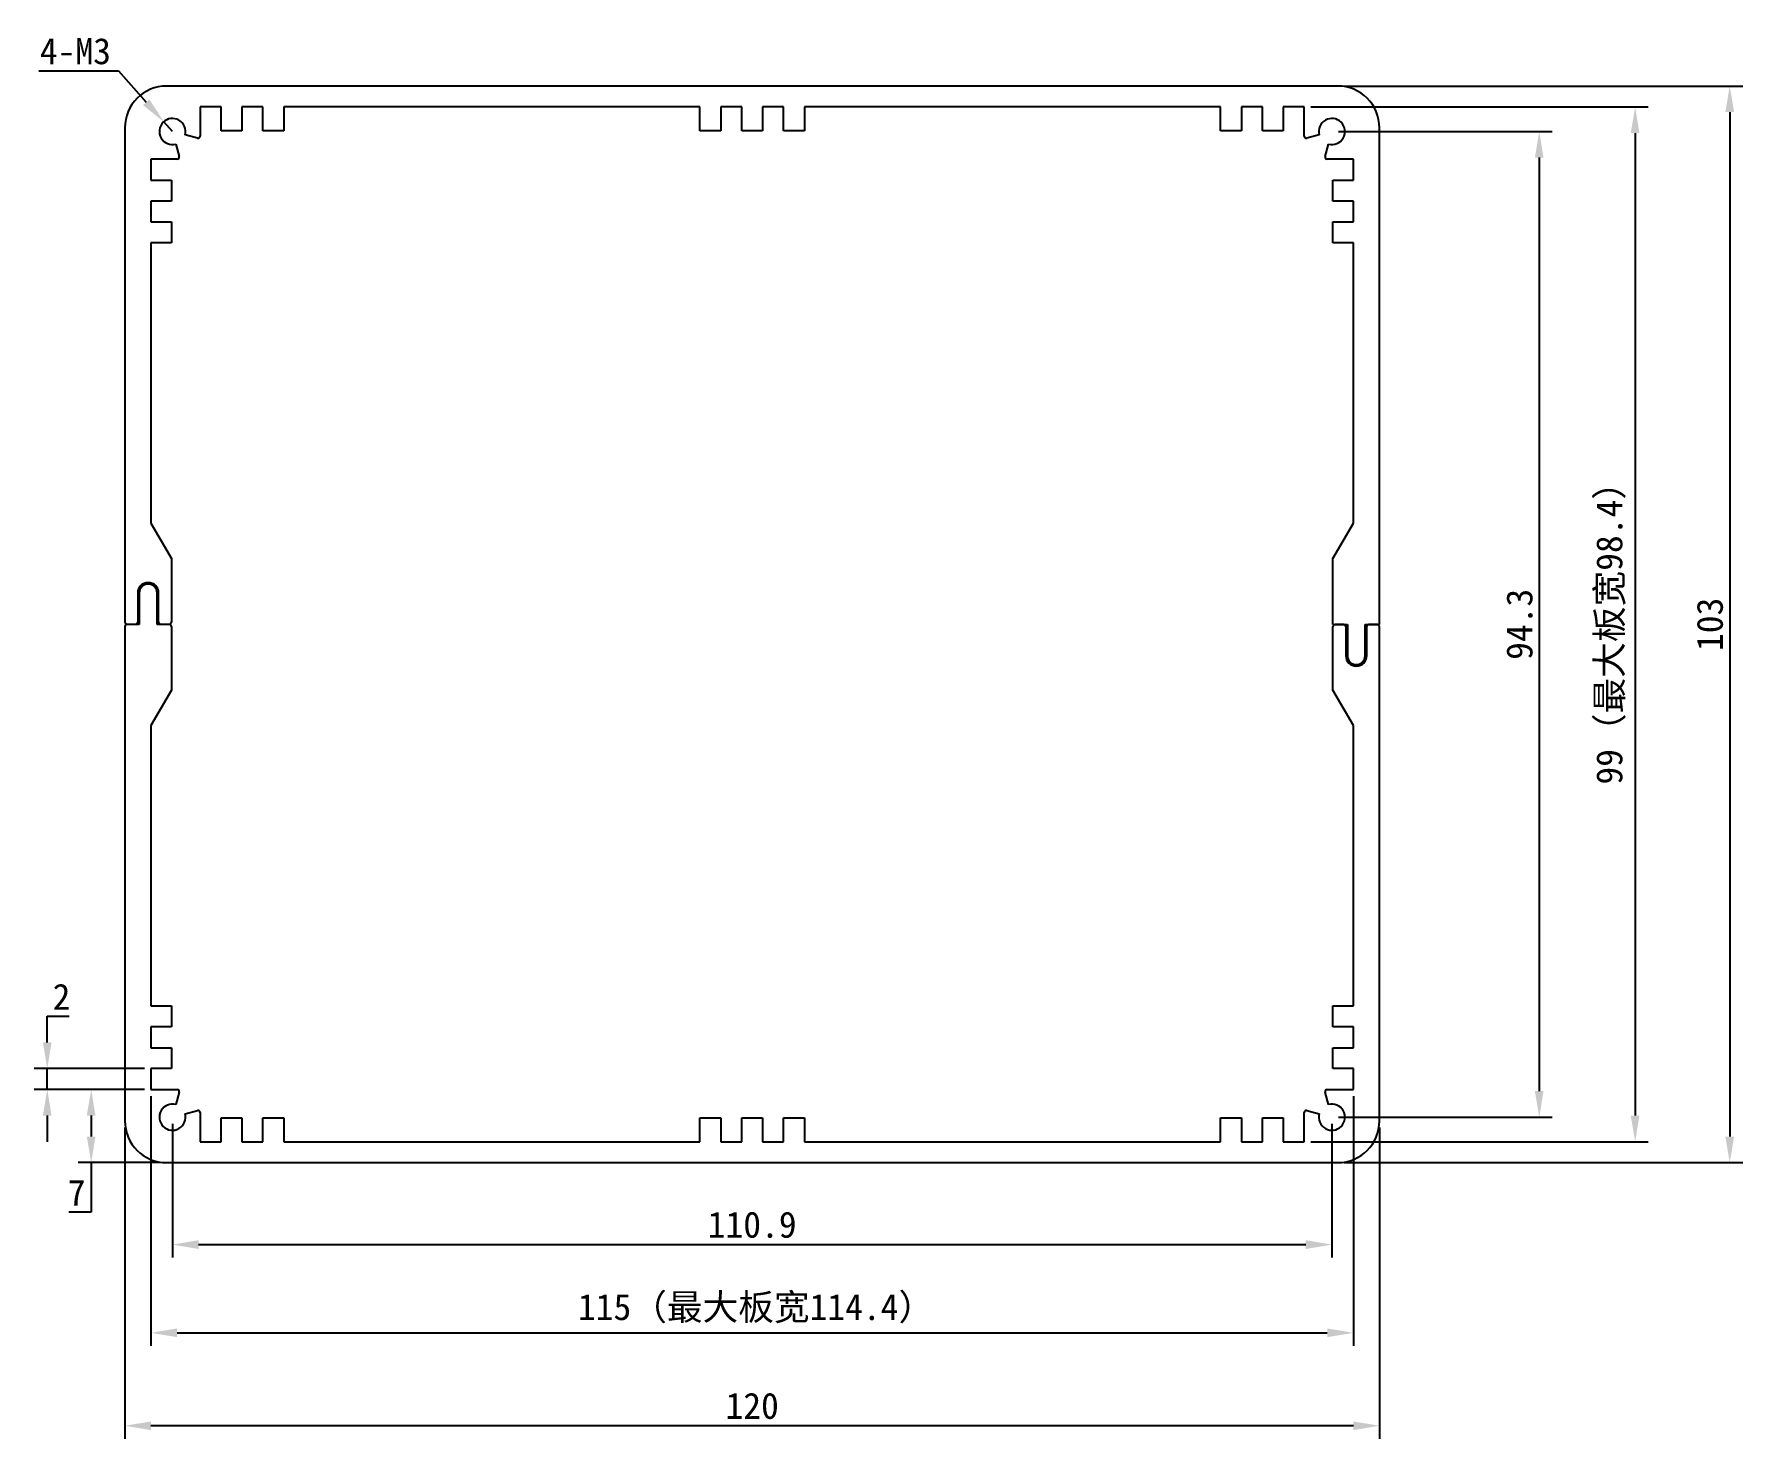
# Model space of a CAD drawing. Header units: inches. Extents: x 33 to 196, y -49 to 85.
import ezdxf

# ---------------------------------------------------------------- set-up
doc = ezdxf.new("R2010")
doc.units = ezdxf.units.IN
doc.header["$MEASUREMENT"] = 0
doc.layers.add('尺寸线', color=30, linetype='Continuous')
doc.styles.get("Standard").update_dxf_attribs({"font": 'simhei.ttf'})
doc.dimstyles.new('ISO-25', dxfattribs={"dimtxt": 2.5, "dimasz": 2.5, "dimexe": 1.25, "dimexo": 0.625, "dimtad": 1, "dimtoh": 1, "dimdec": 1, "dimdsep": 46, "dimtxsty": 'Standard', "dimcen": 2.5, "dimadec": 0, "dimazin": 0, "dimtfac": 1, "dimtdec": 1, "dimtmove": 0, "dimatfit": 3, "dimfxl": 1, "dimarcsym": 0})

# ---------------------------------------------------------------- blocks, each defined once
blk = doc.blocks.new('*D17')
at = {"color": 0, "lineweight": -2}
for p, q in [((158.26, 80.04), (196.38, 80.04)), ((195.13, 77.54), (195.13, -20.46)), ((158.26, -22.96), (196.38, -22.96))]:
    blk.add_line(p, q, dxfattribs=at)
at = {"color": 0}
for points in [[(194.71, 77.54), (195.55, 77.54), (195.13, 80.04)], [(194.71, -20.46), (195.55, -20.46), (195.13, -22.96)]]:
    blk.add_solid(points, dxfattribs=at)
at = {"layer": 'Defpoints', "color": 0}
for p in [(157.63, 80.04), (157.63, -22.96), (195.13, -22.96)]:
    blk.add_point(p, dxfattribs=at)
at = {"color": 0, "insert": (193.24, 28.54), "char_height": 2.5, "attachment_point": 5, "rotation": 90}
blk.add_mtext('103', dxfattribs=at)
blk = doc.blocks.new('*D18')
at = {"color": 0, "lineweight": -2}
for p, q in [((41.63, -19.59), (41.63, -49.38)), ((161.63, -19.59), (161.63, -49.38)), ((159.13, -48.13), (44.13, -48.13))]:
    blk.add_line(p, q, dxfattribs=at)
at = {"color": 0}
for points in [[(44.13, -47.72), (44.13, -48.55), (41.63, -48.13)], [(159.13, -47.72), (159.13, -48.55), (161.63, -48.13)]]:
    blk.add_solid(points, dxfattribs=at)
at = {"layer": 'Defpoints', "color": 0}
for p in [(41.63, -18.96), (161.63, -18.96), (41.63, -48.13)]:
    blk.add_point(p, dxfattribs=at)
at = {"color": 0, "insert": (101.63, -46.24), "char_height": 2.5, "attachment_point": 5}
blk.add_mtext('120', dxfattribs=at)
blk = doc.blocks.new('*D19')
at = {"color": 0, "lineweight": -2}
for p, q in [((34.21, -11.46), (34.21, -8.96)), ((34.21, -8.96), (36.31, -8.96)), ((43.51, -13.96), (32.96, -13.96)), ((34.21, -15.96), (34.21, -13.96)), ((43.51, -15.96), (32.96, -15.96)), ((34.21, -18.46), (34.21, -20.96))]:
    blk.add_line(p, q, dxfattribs=at)
at = {"color": 0}
for points in [[(33.79, -11.46), (34.62, -11.46), (34.21, -13.96)], [(33.79, -18.46), (34.62, -18.46), (34.21, -15.96)]]:
    blk.add_solid(points, dxfattribs=at)
at = {"layer": 'Defpoints', "color": 0}
for p in [(34.21, -13.96), (44.13, -13.96), (44.13, -15.96)]:
    blk.add_point(p, dxfattribs=at)
at = {"color": 0, "insert": (35.57, -7.09), "char_height": 2.5, "attachment_point": 5}
blk.add_mtext('2', dxfattribs=at)
blk = doc.blocks.new('*D20')
at = {"layer": 'Defpoints', "color": 0}
for p in [(44.13, -15.96), (159.13, -15.96), (159.13, -39.24)]:
    blk.add_point(p, dxfattribs=at)
at = {"layer": '尺寸线', "color": 0, "lineweight": -2}
for p, q in [((44.13, -16.59), (44.13, -40.49)), ((159.13, -16.59), (159.13, -40.49)), ((46.63, -39.24), (156.63, -39.24))]:
    blk.add_line(p, q, dxfattribs=at)
at = {"layer": '尺寸线', "color": 0}
for points in [[(46.63, -38.82), (46.63, -39.66), (44.13, -39.24)], [(156.63, -38.82), (156.63, -39.66), (159.13, -39.24)]]:
    blk.add_solid(points, dxfattribs=at)
at = {"layer": '尺寸线', "color": 0, "insert": (102, -36.93), "char_height": 2.5, "attachment_point": 5}
blk.add_mtext('115（最大板宽114.4）', dxfattribs=at)
blk = doc.blocks.new('*D21')
at = {"color": 0, "lineweight": -2}
for p, q in [((46.18, -19.24), (46.18, -32.05)), ((157.08, -19.24), (157.08, -32.05)), ((48.68, -30.8), (154.58, -30.8))]:
    blk.add_line(p, q, dxfattribs=at)
at = {"color": 0}
for points in [[(48.68, -30.38), (48.68, -31.22), (46.18, -30.8)], [(154.58, -30.38), (154.58, -31.22), (157.08, -30.8)]]:
    blk.add_solid(points, dxfattribs=at)
at = {"layer": 'Defpoints', "color": 0}
for p in [(46.18, -18.61), (157.08, -18.61), (157.08, -30.8)]:
    blk.add_point(p, dxfattribs=at)
at = {"color": 0, "insert": (101.63, -28.91), "char_height": 2.5, "attachment_point": 5}
blk.add_mtext('110.9', dxfattribs=at)
blk = doc.blocks.new('*D22')
at = {"color": 0, "lineweight": -2}
for p, q in [((33.41, 81.49), (41.01, 81.49)), ((41.01, 81.49), (43.68, 78.49)), ((46.18, 75.69), (45.35, 76.62))]:
    blk.add_line(p, q, dxfattribs=at)
at = {"color": 0}
blk.add_solid([(43.99, 78.76), (43.37, 78.21), (45.35, 76.62)], dxfattribs=at)
at = {"layer": 'Defpoints', "color": 0}
for p in [(45.35, 76.62), (46.18, 75.69)]:
    blk.add_point(p, dxfattribs=at)
at = {"color": 0, "insert": (36.9, 83.36), "char_height": 2.5, "attachment_point": 5}
blk.add_mtext('4-M3', dxfattribs=at)
blk = doc.blocks.new('*D23')
at = {"color": 0, "lineweight": -2}
for p, q in [((43.51, -15.96), (37.16, -15.96)), ((38.41, -18.46), (38.41, -20.46)), ((45.01, -22.96), (37.16, -22.96)), ((38.41, -22.96), (38.41, -27.71)), ((38.41, -27.71), (36.28, -27.71))]:
    blk.add_line(p, q, dxfattribs=at)
at = {"color": 0}
for points in [[(37.99, -18.46), (38.82, -18.46), (38.41, -15.96)], [(37.99, -20.46), (38.82, -20.46), (38.41, -22.96)]]:
    blk.add_solid(points, dxfattribs=at)
at = {"layer": 'Defpoints', "color": 0}
for p in [(44.13, -15.96), (38.41, -22.96), (45.63, -22.96)]:
    blk.add_point(p, dxfattribs=at)
at = {"color": 0, "insert": (37.03, -25.84), "char_height": 2.5, "attachment_point": 5}
blk.add_mtext('7', dxfattribs=at)
blk = doc.blocks.new('*D24')
at = {"layer": 'Defpoints', "color": 0}
for p in [(154.43, 78.04), (154.43, -20.96), (186.08, -20.96)]:
    blk.add_point(p, dxfattribs=at)
at = {"layer": '尺寸线', "color": 0, "lineweight": -2}
for p, q in [((155.06, 78.04), (187.33, 78.04)), ((186.08, 75.54), (186.08, -18.46)), ((155.06, -20.96), (187.33, -20.96))]:
    blk.add_line(p, q, dxfattribs=at)
at = {"layer": '尺寸线', "color": 0}
for points in [[(185.66, 75.54), (186.49, 75.54), (186.08, 78.04)], [(185.66, -18.46), (186.49, -18.46), (186.08, -20.96)]]:
    blk.add_solid(points, dxfattribs=at)
at = {"layer": '尺寸线', "color": 0, "insert": (183.77, 28.54), "char_height": 2.5, "attachment_point": 5, "rotation": 90}
blk.add_mtext('99（最大板宽98.4）', dxfattribs=at)
blk = doc.blocks.new('*D25')
at = {"color": 0, "lineweight": -2}
for p, q in [((157.71, 75.69), (178.16, 75.69)), ((176.91, 73.19), (176.91, -16.11)), ((157.71, -18.61), (178.16, -18.61))]:
    blk.add_line(p, q, dxfattribs=at)
at = {"color": 0}
for points in [[(176.49, 73.19), (177.32, 73.19), (176.91, 75.69)], [(176.49, -16.11), (177.32, -16.11), (176.91, -18.61)]]:
    blk.add_solid(points, dxfattribs=at)
at = {"layer": 'Defpoints', "color": 0}
for p in [(157.08, 75.69), (157.08, -18.61), (176.91, -18.61)]:
    blk.add_point(p, dxfattribs=at)
at = {"color": 0, "insert": (175.03, 28.54), "char_height": 2.5, "attachment_point": 5, "rotation": 90}
blk.add_mtext('94.3', dxfattribs=at)

msp = doc.modelspace()

# ---------------------------------------------------------------- linework, layer by layer
at = {"color": 7, "linetype": 'Continuous', "lineweight": -3}
for p, q in [((157.63, 80.04), (45.63, 80.04)), ((50.83, 78.04), (48.83, 78.04)), ((48.83, 78.04), (48.83, 75.24)), ((50.83, 75.74), (50.83, 78.04)), ((52.83, 78.04), (52.83, 75.74)), ((54.83, 78.04), (52.83, 78.04)), ((54.83, 75.74), (54.83, 78.04)), ((96.63, 78.04), (56.83, 78.04)), ((56.83, 78.04), (56.83, 75.74)), ((96.63, 75.74), (96.63, 78.04)), ((98.63, 78.04), (98.63, 75.74)), ((100.63, 78.04), (98.63, 78.04)), ((100.63, 75.74), (100.63, 78.04)), ((104.63, 78.04), (102.63, 78.04)), ((102.63, 78.04), (102.63, 75.74)), ((104.63, 75.74), (104.63, 78.04)), ((146.43, 78.04), (106.63, 78.04)), ((106.63, 78.04), (106.63, 75.74)), ((146.43, 75.74), (146.43, 78.04)), ((150.43, 78.04), (148.43, 78.04)), ((148.43, 78.04), (148.43, 75.74)), ((150.43, 75.74), (150.43, 78.04)), ((154.43, 78.04), (152.43, 78.04)), ((152.43, 78.04), (152.43, 75.74)), ((154.43, 75.24), (154.43, 78.04)), ((41.63, 76.04), (41.63, 28.76)), ((48.58, 75.05), (47.39, 75.37)), ((52.83, 75.74), (50.83, 75.74)), ((56.83, 75.74), (54.83, 75.74)), ((98.63, 75.74), (96.63, 75.74)), ((102.63, 75.74), (100.63, 75.74)), ((106.63, 75.74), (104.63, 75.74)), ((148.43, 75.74), (146.43, 75.74)), ((152.43, 75.74), (150.43, 75.74)), ((155.87, 75.37), (154.68, 75.05)), ((161.63, 28.54), (161.63, 76.04)), ((46.5, 74.48), (46.82, 73.29)), ((156.44, 73.29), (156.76, 74.48)), ((44.13, 73.04), (44.13, 71.04)), ((46.63, 73.04), (44.13, 73.04)), ((159.13, 73.04), (156.63, 73.04)), ((159.13, 71.04), (159.13, 73.04)), ((44.13, 71.04), (46.08, 71.04)), ((46.08, 71.04), (46.08, 69.04)), ((157.18, 71.04), (159.13, 71.04)), ((157.18, 69.04), (157.18, 71.04)), ((44.13, 69.04), (44.13, 67.04)), ((46.08, 69.04), (44.13, 69.04)), ((159.13, 69.04), (157.18, 69.04)), ((159.13, 67.04), (159.13, 69.04)), ((44.13, 67.04), (46.08, 67.04)), ((46.08, 67.04), (46.08, 65.04)), ((157.18, 67.04), (159.13, 67.04)), ((157.18, 65.04), (157.18, 67.04)), ((44.13, 65.04), (44.13, 38.22)), ((46.08, 65.04), (44.13, 65.04)), ((159.13, 65.04), (157.18, 65.04)), ((159.13, 38.22), (159.13, 65.04)), ((44.13, 38.22), (46.08, 34.84)), ((157.18, 34.84), (159.13, 38.22)), ((46.08, 34.84), (46.08, 28.76)), ((157.18, 28.54), (157.18, 34.84)), ((42.86, 31.54), (42.86, 28.76)), ((43.01, 31.54), (43.01, 28.54)), ((44.71, 28.54), (44.71, 31.54)), ((44.86, 28.76), (44.86, 31.54)), ((41.63, 28.34), (41.63, -18.96)), ((41.83, 28.56), (42.66, 28.56)), ((43.01, 28.54), (41.83, 28.54)), ((45.88, 28.54), (44.71, 28.54)), ((45.06, 28.56), (45.88, 28.56)), ((46.08, 28.34), (46.08, 22.24)), ((157.18, 28.54), (158.56, 28.54)), ((157.18, 22.24), (157.18, 28.32)), ((158.21, 28.52), (157.38, 28.52)), ((158.41, 28.32), (158.41, 25.54)), ((158.56, 28.54), (158.56, 25.54)), ((160.26, 25.54), (160.26, 28.54)), ((160.26, 28.54), (161.63, 28.54)), ((160.41, 25.54), (160.41, 28.32)), ((161.43, 28.52), (160.61, 28.52)), ((161.63, -18.96), (161.63, 28.32)), ((46.08, 22.24), (44.13, 18.86)), ((159.13, 18.86), (157.18, 22.24)), ((44.13, 18.86), (44.13, -7.96)), ((159.13, -7.96), (159.13, 18.86)), ((44.13, -7.96), (46.08, -7.96)), ((46.08, -7.96), (46.08, -9.96)), ((157.18, -7.96), (159.13, -7.96)), ((157.18, -9.96), (157.18, -7.96)), ((46.08, -9.96), (44.13, -9.96)), ((44.13, -9.96), (44.13, -11.96)), ((159.13, -9.96), (157.18, -9.96)), ((159.13, -11.96), (159.13, -9.96)), ((44.13, -11.96), (46.08, -11.96)), ((46.08, -11.96), (46.08, -13.96)), ((157.18, -13.96), (157.18, -11.96)), ((157.18, -11.96), (159.13, -11.96)), ((46.08, -13.96), (44.13, -13.96)), ((44.13, -13.96), (44.13, -15.96)), ((159.13, -13.96), (157.18, -13.96)), ((159.13, -15.96), (159.13, -13.96)), ((44.13, -15.96), (46.63, -15.96)), ((46.82, -16.21), (46.5, -17.4)), ((156.76, -17.4), (156.44, -16.21)), ((156.63, -15.96), (159.13, -15.96)), ((47.39, -18.29), (48.58, -17.97)), ((154.68, -17.97), (155.87, -18.29)), ((48.83, -18.16), (48.83, -20.96)), ((50.83, -20.96), (50.83, -18.66)), ((50.83, -18.66), (52.83, -18.66)), ((52.83, -18.66), (52.83, -20.96)), ((54.83, -20.96), (54.83, -18.66)), ((54.83, -18.66), (56.83, -18.66)), ((56.83, -18.66), (56.83, -20.96)), ((96.63, -18.66), (98.63, -18.66)), ((96.63, -20.96), (96.63, -18.66)), ((98.63, -18.66), (98.63, -20.96)), ((100.63, -20.96), (100.63, -18.66)), ((100.63, -18.66), (102.63, -18.66)), ((102.63, -18.66), (102.63, -20.96)), ((104.63, -20.96), (104.63, -18.66)), ((104.63, -18.66), (106.63, -18.66)), ((106.63, -18.66), (106.63, -20.96)), ((146.43, -18.66), (148.43, -18.66)), ((146.43, -20.96), (146.43, -18.66)), ((148.43, -18.66), (148.43, -20.96)), ((150.43, -18.66), (152.43, -18.66)), ((150.43, -20.96), (150.43, -18.66)), ((152.43, -18.66), (152.43, -20.96)), ((154.43, -20.96), (154.43, -18.16)), ((48.83, -20.96), (50.83, -20.96)), ((52.83, -20.96), (54.83, -20.96)), ((56.83, -20.96), (96.63, -20.96)), ((98.63, -20.96), (100.63, -20.96)), ((102.63, -20.96), (104.63, -20.96)), ((106.63, -20.96), (146.43, -20.96)), ((148.43, -20.96), (150.43, -20.96)), ((152.43, -20.96), (154.43, -20.96)), ((45.63, -22.96), (157.63, -22.96))]:
    msp.add_line(p, q, dxfattribs=at)
for centre, radius, start, end in [((45.63, 76.04), 4, 90, 180), ((157.63, 76.04), 4, 0, 90), ((46.18, 75.69), 1.25, 345, 285), ((157.08, 75.69), 1.25, 255, 195), ((48.63, 75.24), 0.2, 255, 0), ((154.63, 75.24), 0.2, 180, 285), ((46.63, 73.24), 0.2, 270, 15), ((156.63, 73.24), 0.2, 165, 270), ((43.86, 31.54), 1, 0, 180), ((43.86, 31.54), 0.85, 0, 180), ((41.83, 28.76), 0.2, 180, 270), ((41.83, 28.34), 0.2, 90, 180), ((42.66, 28.76), 0.2, 270, 0), ((45.06, 28.76), 0.2, 180, 270), ((45.88, 28.76), 0.2, 270, 0), ((45.88, 28.34), 0.2, 0, 90), ((157.38, 28.32), 0.2, 90, 180), ((158.21, 28.32), 0.2, 0, 90), ((160.61, 28.32), 0.2, 90, 180), ((161.43, 28.32), 0.2, 0, 90), ((159.41, 25.54), 1, 180, 0), ((159.41, 25.54), 0.85, 180, 0), ((46.63, -16.16), 0.2, 345, 90), ((156.63, -16.16), 0.2, 90, 195), ((46.18, -18.61), 1.25, 75, 15), ((48.63, -18.16), 0.2, 0, 105), ((154.63, -18.16), 0.2, 75, 180), ((157.08, -18.61), 1.25, 165, 105), ((45.63, -18.96), 4, 180, 270), ((157.63, -18.96), 4, 270, 0)]:
    msp.add_arc(centre, radius, start, end, dxfattribs=at)

# ---------------------------------------------------------------- dimensions: what is measured, and where the dimension line sits
dim = msp.add_radius_dim(center=(46.18, 75.69), mpoint=(45.35, 76.62), text='4-M3', dimstyle='ISO-25')
dim.commit()
dim.dimension.update_dxf_attribs({"geometry": '*D22', "text_midpoint": (36.9, 81.49), "dimtype": 164})
for base, p1, p2, angle, picture, middle in [((195.13, -22.96), (157.63, 80.04), (157.63, -22.96), 270, '*D17', (193.24, 28.54)), ((41.63, -48.13), (161.63, -18.96), (41.63, -18.96), 180, '*D18', (101.63, -46.24))]:
    dim = msp.add_linear_dim(base=base, p1=p1, p2=p2, angle=angle, dimstyle='ISO-25')
    dim.commit()
    dim.dimension.update_dxf_attribs({"geometry": picture, "text_midpoint": middle})
dim = msp.add_aligned_dim(p1=(157.08, 75.69), p2=(157.08, -18.61), distance=19.83, dimstyle='ISO-25')
dim.commit()
dim.dimension.update_dxf_attribs({"geometry": '*D25', "text_midpoint": (175.03, 28.54)})
for base, p2, picture, middle in [((34.21, -13.96), (44.13, -13.96), '*D19', (35.57, -8.96)), ((38.41, -22.96), (45.63, -22.96), '*D23', (37.03, -27.71))]:
    dim = msp.add_linear_dim(base=base, p1=(44.13, -15.96), p2=p2, angle=90, dimstyle='ISO-25')
    dim.commit()
    dim.dimension.update_dxf_attribs({"geometry": picture, "text_midpoint": middle, "dimtype": 160})
dim = msp.add_linear_dim(base=(157.08, -30.8), p1=(46.18, -18.61), p2=(157.08, -18.61), dimstyle='ISO-25')
dim.commit()
dim.dimension.update_dxf_attribs({"geometry": '*D21', "text_midpoint": (101.63, -28.91)})
at = {"layer": '尺寸线'}
dim = msp.add_linear_dim(base=(186.08, -20.96), p1=(154.43, 78.04), p2=(154.43, -20.96), angle=270, text='<>（最大板宽98.4）', dimstyle='ISO-25', dxfattribs=at)
dim.commit()
dim.dimension.update_dxf_attribs({"geometry": '*D24', "text_midpoint": (186.08, 28.54), "dimtype": 160})
dim = msp.add_linear_dim(base=(159.13, -39.24), p1=(44.13, -15.96), p2=(159.13, -15.96), text='<>（最大板宽114.4）', dimstyle='ISO-25', dxfattribs=at)
dim.commit()
dim.dimension.update_dxf_attribs({"geometry": '*D20', "text_midpoint": (102, -39.24), "dimtype": 160})

doc.saveas('drawing.dxf')
